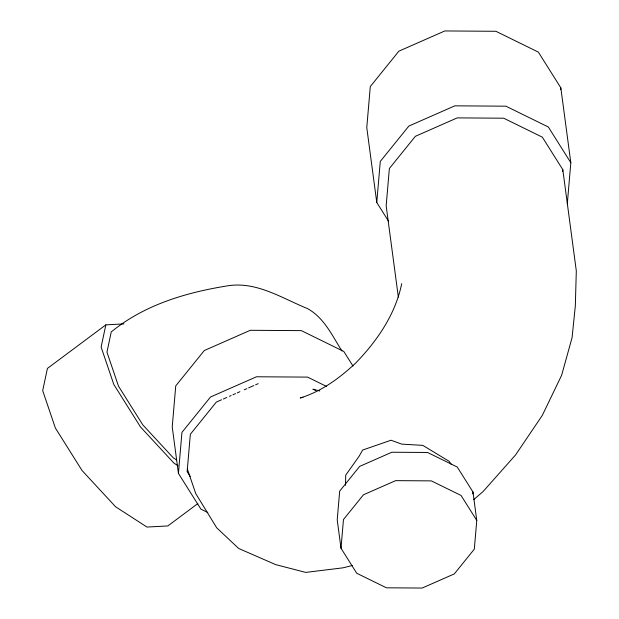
<?xml version="1.0" encoding="UTF-8"?>
<svg xmlns="http://www.w3.org/2000/svg" width="619" height="619" viewBox="0 0 619 619"><rect width="100%" height="100%" fill="white"/><g stroke="black" fill="none" stroke-linecap="round" stroke-linejoin="round"><path stroke-width="0.93" d="M345.526 485.335L345.688 475.175L359.082 456.296L362.641 450.044L391.015 440.233L401.708 444.117L422.808 445.371L449.131 461.317L451.344 464.405M207.845 512.532L200.912 509.135L178.434 473.419L181.947 432.371L210.522 396.996L256.498 376.77L307.55 377.11L326.608 386.457M341.007 548.256L343.468 519.542L363.461 494.79L395.626 480.638L431.342 480.878L461.047 495.448L476.769 520.432L474.309 549.154L454.323 573.898L422.158 588.05L386.442 587.81L356.737 573.248L341.007 548.256L337.216 519.852L339.676 491.138L359.67 466.386L391.835 452.234L427.551 452.474L457.255 467.043L472.986 492.028L476.769 520.432M388.515 221.153L376.77 202.483L380.283 161.435L408.857 126.067L454.833 105.834L505.885 106.182L548.341 126.996L570.826 162.72L567.306 203.759M472.815 493.947L472.986 492.028M560.667 89.74L560.829 87.828L538.352 52.112L495.896 31.29L444.837 30.95L398.868 51.176L370.294 86.552L366.773 127.599L376.77 202.483M562.64 171.579L562.803 169.668L542.337 137.155L503.696 118.206L457.224 117.889L415.372 136.304L389.366 168.5L386.163 205.864L398.342 297.112M123.862 323.899L105.849 324.859L101.121 347.073L113.795 384.43L140.474 426.932L174.009 463.182L178.032 465.782M401.7 283.664C395.487 314.204 377.311 340.682 355.956 362.773C339.854 377.969 321.609 391.355 300.238 397.978L303.047 397.282M473.752 499.595L483.099 491.532L515.565 454.95L542.352 415.303L561.626 375.292L572.072 337.649L575.33 305.948L576.304 270.874L562.803 169.668M105.849 324.859L47.415 368.437L42.696 390.651L55.37 428.015L82.048 470.517L115.575 506.768L146.982 527.055L167.842 525.941L197.825 503.572M221.579 399.766L216.348 402.071L190.343 434.275L187.139 471.632L190.211 476.506M223.327 399L226.809 397.468M229.425 396.315L231.173 395.549M232.914 394.783L235.529 393.63M237.27 392.864L239.886 391.711M244.25 389.8L246.865 388.647M248.606 387.881L253.836 385.575M255.585 384.809L258.2 383.656M352.234 565.542L342.872 567.847L305.701 572.405L275.672 564.613L238.663 548.465L216.673 527.767L195.72 493.536L187.34 468.877M319.76 390.991L312.904 389.212L315.543 390.365M176.523 459.94L173.297 457.836L142.772 424.843L118.492 386.155L106.955 352.141L111.25 331.923C144.204 304.912 185.63 292.617 227.026 285.924C256.111 280.918 281.691 298.11 307.38 308.533C324.108 317.663 332.179 335.591 341.928 350.988M353 366.061L343.8 351.453L301.345 330.631L250.293 330.291L204.316 350.516L175.75 385.892L172.229 426.932L178.434 473.419M560.829 87.828L570.826 162.72"/></g></svg>
